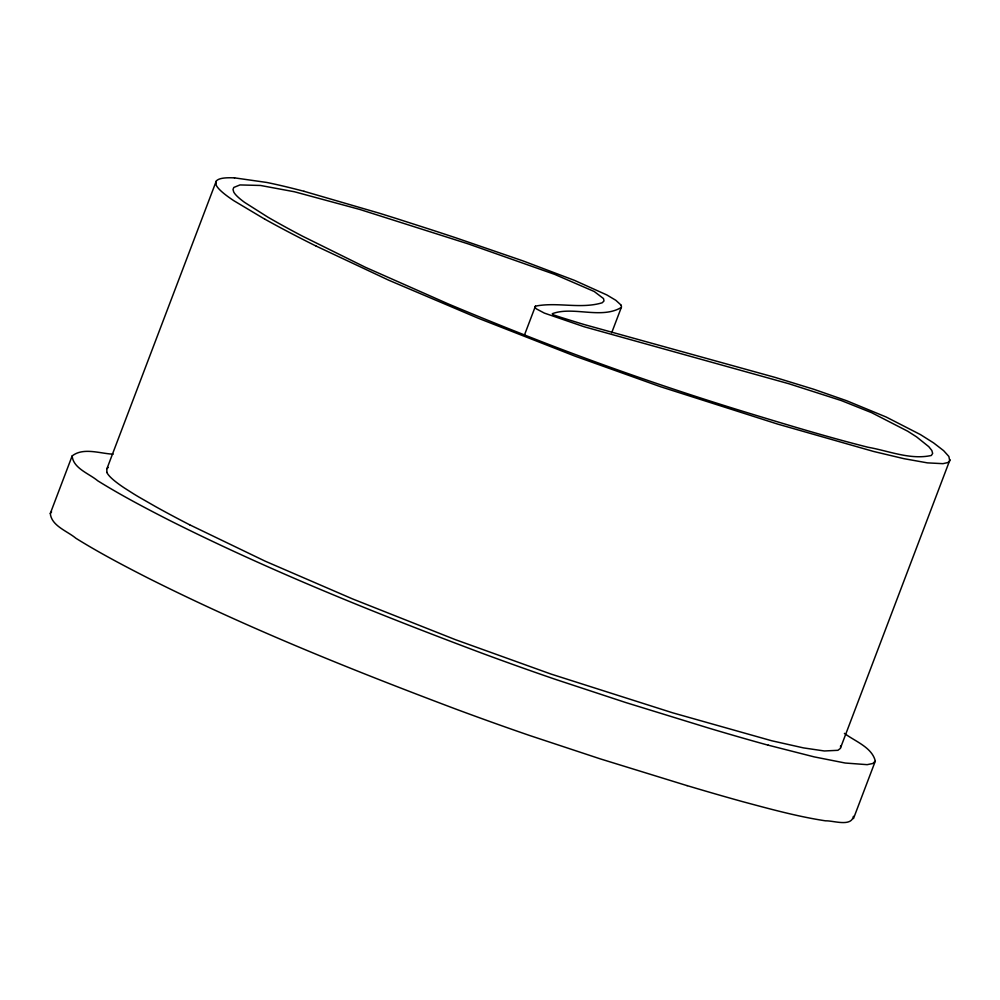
<?xml version="1.0" encoding="UTF-8"?>
<svg xmlns="http://www.w3.org/2000/svg" width="1000" height="1000" viewBox="0 0 1000 1000"><rect width="100%" height="100%" fill="white"/><g stroke="black" fill="none" stroke-linecap="round" stroke-linejoin="round"><path stroke-width="1.5" d="M840.6 745.825L840.55 748.288L837.9 750.312L824.375 750.975L803.5 747.9L771.775 740.775L672.7 712.825L551.075 674.087L455.412 639.663L352.537 598.913L265.15 561.163L189.625 524.775M621.362 307.4C601.512 319.525 572.962 305.925 552.312 313.7A37.2 3.375 20.8 0 0 552.938 314.575L553 314.625A16.113 1.462 20.8 0 0 553.175 314.762A18.6 1.688 20.8 0 0 554.113 315.087L554.237 315.138A44.4 4.025 20.8 0 0 561.725 317.625L578.288 322.762A294.088 26.65 20.8 0 0 584.725 324.688L775.088 377.4L813.775 389.263L846.6 400.712L886.15 417.013L920.425 434.588L933.612 442.912L943.662 450.688L948.875 456.475L949.75 460.838L947.85 462.562L942.95 463.663L927.463 462.875L904.062 458.7L873.713 451.488L777.575 424.062L660.263 386.637L575.45 356.312L478.288 318.25L388.562 280.125L316.212 246.112M687.062 785.612A631.812 57.263 20.8 0 0 742.875 801.712C770.188 809.038 797.537 816.55 825.525 820.837C833.35 820.487 851.275 827.212 853.425 816.325M853.475 818.612L875.312 761.125C872.062 747.275 854.938 741.338 844.4 733.375M535.438 306.15L535.013 307.3L536.312 308.837L544.35 313.1L584.025 326.712L788.825 383.725L841.263 400.55L871.637 412.688L907.663 431.188L916.562 436.875L928.787 446.675L931.825 450.487L932.663 453.425L931.338 455.475C910.288 460.125 888.662 450.85 868 447.25C832.225 438.225 796.85 427.713 761.538 417C679.1 392.188 597.638 364.162 517.675 332.238A353.612 32.05 20.8 0 1 447.875 303.75L365.425 267.288L302.387 236.112A528.275 47.875 20.8 0 1 267.9 217.162L244.675 202.438A304.113 27.562 20.8 0 1 233.738 192.013L233.012 189.488L233.8 187.45L239.963 184.938L260.5 185.463L294.488 191.775L359.663 209.412L468.312 243.925L554.637 274.363L594.225 291.5L603.525 298.575L603.987 300.988L602.188 302.787C580.538 309.288 557.263 301.762 535.438 306.15L524.35 335.325M113.125 454.175C100.15 453.6 83.312 447.137 72.15 455.938L50.312 513.425C51.35 525.85 67.375 531.087 75.862 538.25C99 552.638 123.138 565.325 147.375 577.712C247.25 627.938 351.163 669.65 455.7 709.038A314.887 28.537 20.8 0 0 529.65 735.5L600.125 758.825L687.125 785.65M72.15 455.938C73.188 468.363 89.213 473.6 97.7 480.763C120.838 495.15 144.975 507.825 169.213 520.225C270.675 571.213 376.238 613.513 482.475 653.388A315.95 28.637 20.8 0 0 555.9 679.525L625.825 702.562L708.962 728.162A625.363 56.675 20.8 0 0 768.312 745.225M106.975 472.475L106.762 469.15L216.2 181.25L216.163 185.037A328.55 29.775 20.8 0 0 233.812 200.688L264.762 219.15M611.675 332.812L621.1 308.012M840.812 747.15L950 459.7M875.312 761.125L872.763 763.512L867.163 764.663L845.225 763.025L814.163 756.875L768.2 745.163M50.312 513.425L51.588 511.875M234.45 177.85L266.788 182.463A325.35 29.488 20.8 0 1 304 191.3M303.975 191.287L379.1 213.137A532.525 48.263 20.8 0 1 397.6 218.925L431.9 229.95A546.587 49.538 20.8 0 1 455.688 237.775L523.075 260.925L574.475 280.363L606.875 294.962L615.788 300.275L620.712 304.762M216.163 181.238A426.587 38.663 20.8 0 1 234.575 177.9M316.087 246.075A519.65 47.1 20.8 0 1 264.887 219.188M620.763 304.788A218.1 19.762 20.8 0 1 621.325 307.387M189.6 524.763A537.638 48.725 20.8 0 1 155.6 506.613L138.925 497.062A421.538 38.2 20.8 0 1 133.763 493.95L124.625 488.137A328.55 29.775 20.8 0 1 106.875 472.438M106.975 468.688A426.587 38.663 20.8 0 1 108.263 467.463"/></g></svg>
